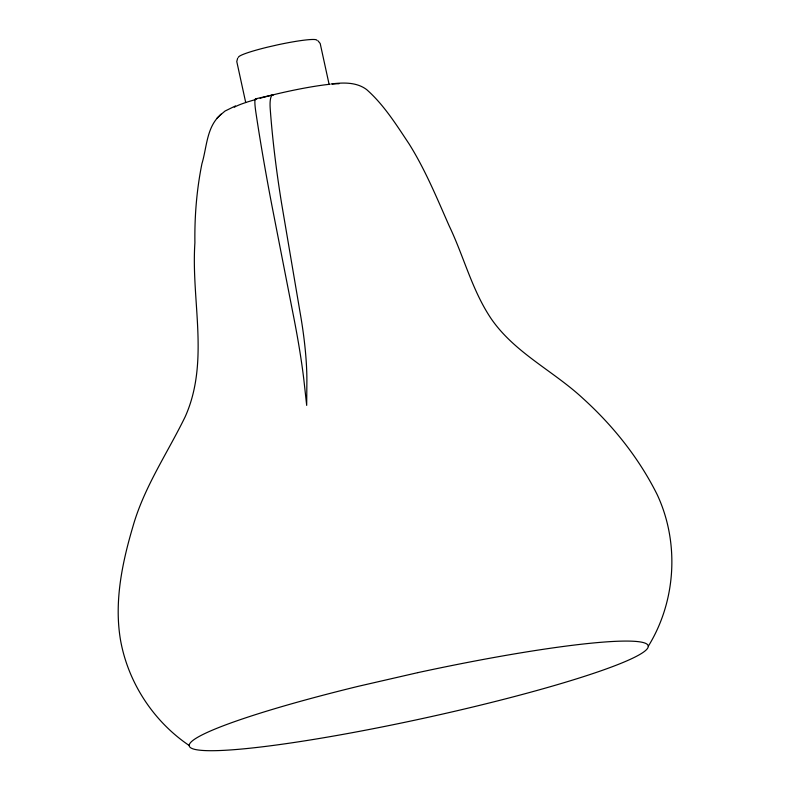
<?xml version="1.0" encoding="UTF-8"?>
<svg xmlns="http://www.w3.org/2000/svg" width="790" height="790" viewBox="0 0 790 790"><rect width="100%" height="100%" fill="white"/><g stroke="black" fill="none" stroke-linecap="round" stroke-linejoin="round"><path stroke-width="1.19" d="M648.294 646.24C676.141 601.18 679.607 542.444 657.112 494.471C638.932 458.072 613.089 425.721 582.99 398.456C553.365 370.885 514.764 352.873 491.291 318.884C472.104 290.493 463.898 256.582 449.184 225.9C436.89 198.063 425.277 169.741 409.072 143.879C396.363 124.83 383.861 104.715 366.55 89.507C356.379 81.943 343.117 82.506 331.178 83.947M237.681 58.114L236.773 61.521L245.71 102.522M218.731 116.495C206.546 128.829 206.703 147.937 201.944 163.649C196.68 189.659 194.528 216.243 194.903 242.767C190.992 300.654 209.834 361.751 185.166 416.794C167.381 453.253 144.056 487.193 132.898 526.624C122.124 563.053 114.096 601.704 120.445 639.683C127.931 682.353 153.339 721.31 189.225 745.523M219.294 115.933L225.022 111.054L235.499 105.929M216.894 118.372L221.052 114.135M255.545 99.55L248.623 101.584A57.048 5.569 -12.3 0 0 234.284 107.242M260.127 98.197L273.557 94.721A57.048 5.569 -12.3 0 1 329.963 84.263M255.901 98.78L273.557 94.721A30.316 7.298 76.3 0 0 270.219 108.763A361.86 87.167 76.3 0 0 281.517 202.941L299.933 311.596A150.278 36.202 76.3 0 1 306.885 380.839L306.688 405.398L304.051 381.491A150.87 17.015 77.1 0 0 292.942 313.205L271.839 205.163A363.765 41.031 77.1 0 1 255.832 112.071A30.03 3.387 77.1 0 1 255.891 98.76L256.701 99.204M317.945 40.754L320.187 43.48L329.134 84.481M332.294 84.056A57.048 5.569 -12.3 0 1 339.038 83.74M238.462 57.315A40.132 3.92 -12.3 0 1 267.385 47.193L277.527 44.862A40.132 3.92 -12.3 0 1 316.899 40.349M417.861 672.626L358.482 686.263A234.877 22.92 -12.3 0 0 243.508 748.861A234.877 22.92 -12.3 0 0 627.171 660.717A234.877 22.92 -12.3 0 0 417.861 672.626"/></g></svg>
